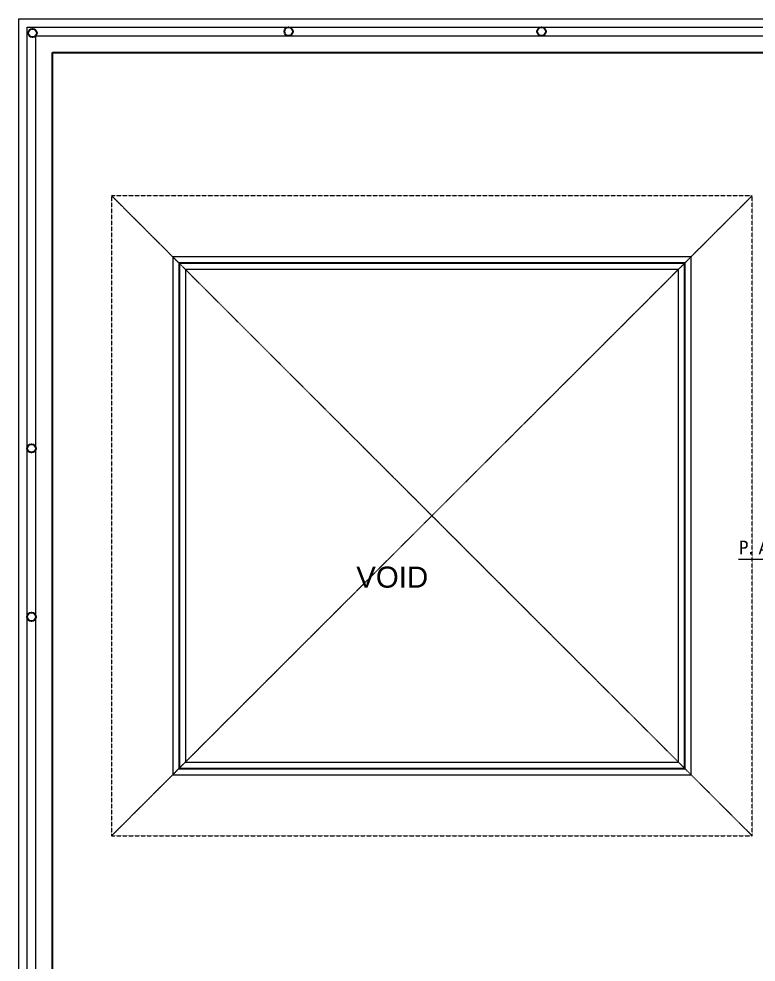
# Model space of a CAD drawing. Header units: millimetres. Extents: x -17012 to 17775, y -5570 to 5430.
# Drawn here: x -8398 to -6648, y -3588 to -1348 of the extents above; entities that cross this region are included whole.
import ezdxf

# ---------------------------------------------------------------- set-up
doc = ezdxf.new("R2010")
doc.units = ezdxf.units.MM
doc.linetypes.add('HIDDEN', pattern=[0.375, 0.25, -0.125])
doc.layers.add('as', color=1, linetype='Continuous', plot=False)
for name, color, linetype, lineweight in [('atap', 7, 'Continuous', 20), ('dinding', 5, 'Continuous', 15), ('lan', 7, 'Continuous', 15), ('not', 7, 'Continuous', 20), ('Notasi', 2, 'Continuous', 20), ('SANITAIR', 4, 'Continuous', 5)]:
    doc.layers.add(name, color=color, linetype=linetype, lineweight=lineweight)
doc.styles.get("Standard").update_dxf_attribs({"font": 'arial.ttf'})
doc.styles.add('tahoma', font='tahoma.ttf')

msp = doc.modelspace()

# ---------------------------------------------------------------- linework, layer by layer
msp.add_lwpolyline([(-8317.7, -1428.2), (-6517.7, -1428.2), (-6517.7, -3628.2), (-8317.7, -3628.2)], close=True)
for centre in [(-8365.4, -1381.8), (-7757.7, -1378.2), (-7157.7, -1378.2), (-8367.7, -2368.2), (-8367.7, -2768.2)]:
    msp.add_circle(centre, 10)
at = {"layer": 'as'}
msp.add_lwpolyline([(-8017.7, -1928.2), (-8017.7, -3128.2), (-6817.7, -3128.2), (-6817.7, -1928.2)], close=True, dxfattribs=at)
at = {"layer": 'atap', "linetype": 'HIDDEN', "ltscale": 2}
for points in [[(-8177.7, -3288.2), (-6657.7, -1768.2)], [(-8177.7, -1768.2), (-6657.7, -3288.2)]]:
    msp.add_lwpolyline(points, dxfattribs=at)
msp.add_lwpolyline([(-8177.7, -1768.2), (-8177.7, -3288.2), (-6657.7, -3288.2), (-6657.7, -1768.2)], close=True, dxfattribs=at)
at = {"layer": 'dinding'}
for p, q in [((-8397.7, -3708.2), (-8397.7, -1348.2)), ((-8397.7, -1348.2), (-6512.7, -1348.2)), ((-8377.7, -3688.2), (-8377.7, -1368.2)), ((-8377.7, -1368.2), (-6532.7, -1368.2))]:
    msp.add_line(p, q, dxfattribs=at)
for points in [[(-8032.7, -1913.2), (-8032.7, -3143.2), (-6802.7, -3143.2), (-6802.7, -1913.2)], [(-8002.7, -1943.2), (-8002.7, -3113.2), (-6832.7, -3113.2), (-6832.7, -1943.2)]]:
    msp.add_lwpolyline(points, close=True, dxfattribs=at)
at = {"layer": 'lan'}
msp.add_line((-6477.5, -2632), (-6690.2, -2632), dxfattribs=at)
at = {"layer": 'SANITAIR'}
msp.add_lwpolyline([(-6517.7, -3668.2), (-8357.7, -3668.2), (-8357.7, -1388.2), (-6517.7, -1388.2)], dxfattribs=at)

# ---------------------------------------------------------------- texts
at = {"layer": 'not', "insert": (-7514.3, -2648.9), "char_height": 50, "attachment_point": 1}
msp.add_mtext_dynamic_manual_height_columns('\\pi-82.908;VOID', width=0.931, gutter_width=12.5, heights=[0], dxfattribs=at)
at = {"layer": 'Notasi', "color": 3, "style": 'tahoma'}
msp.add_text('P. AC-3', height=32.24, dxfattribs=at).set_placement((-6689.7, -2619.5))

doc.saveas('drawing.dxf')
